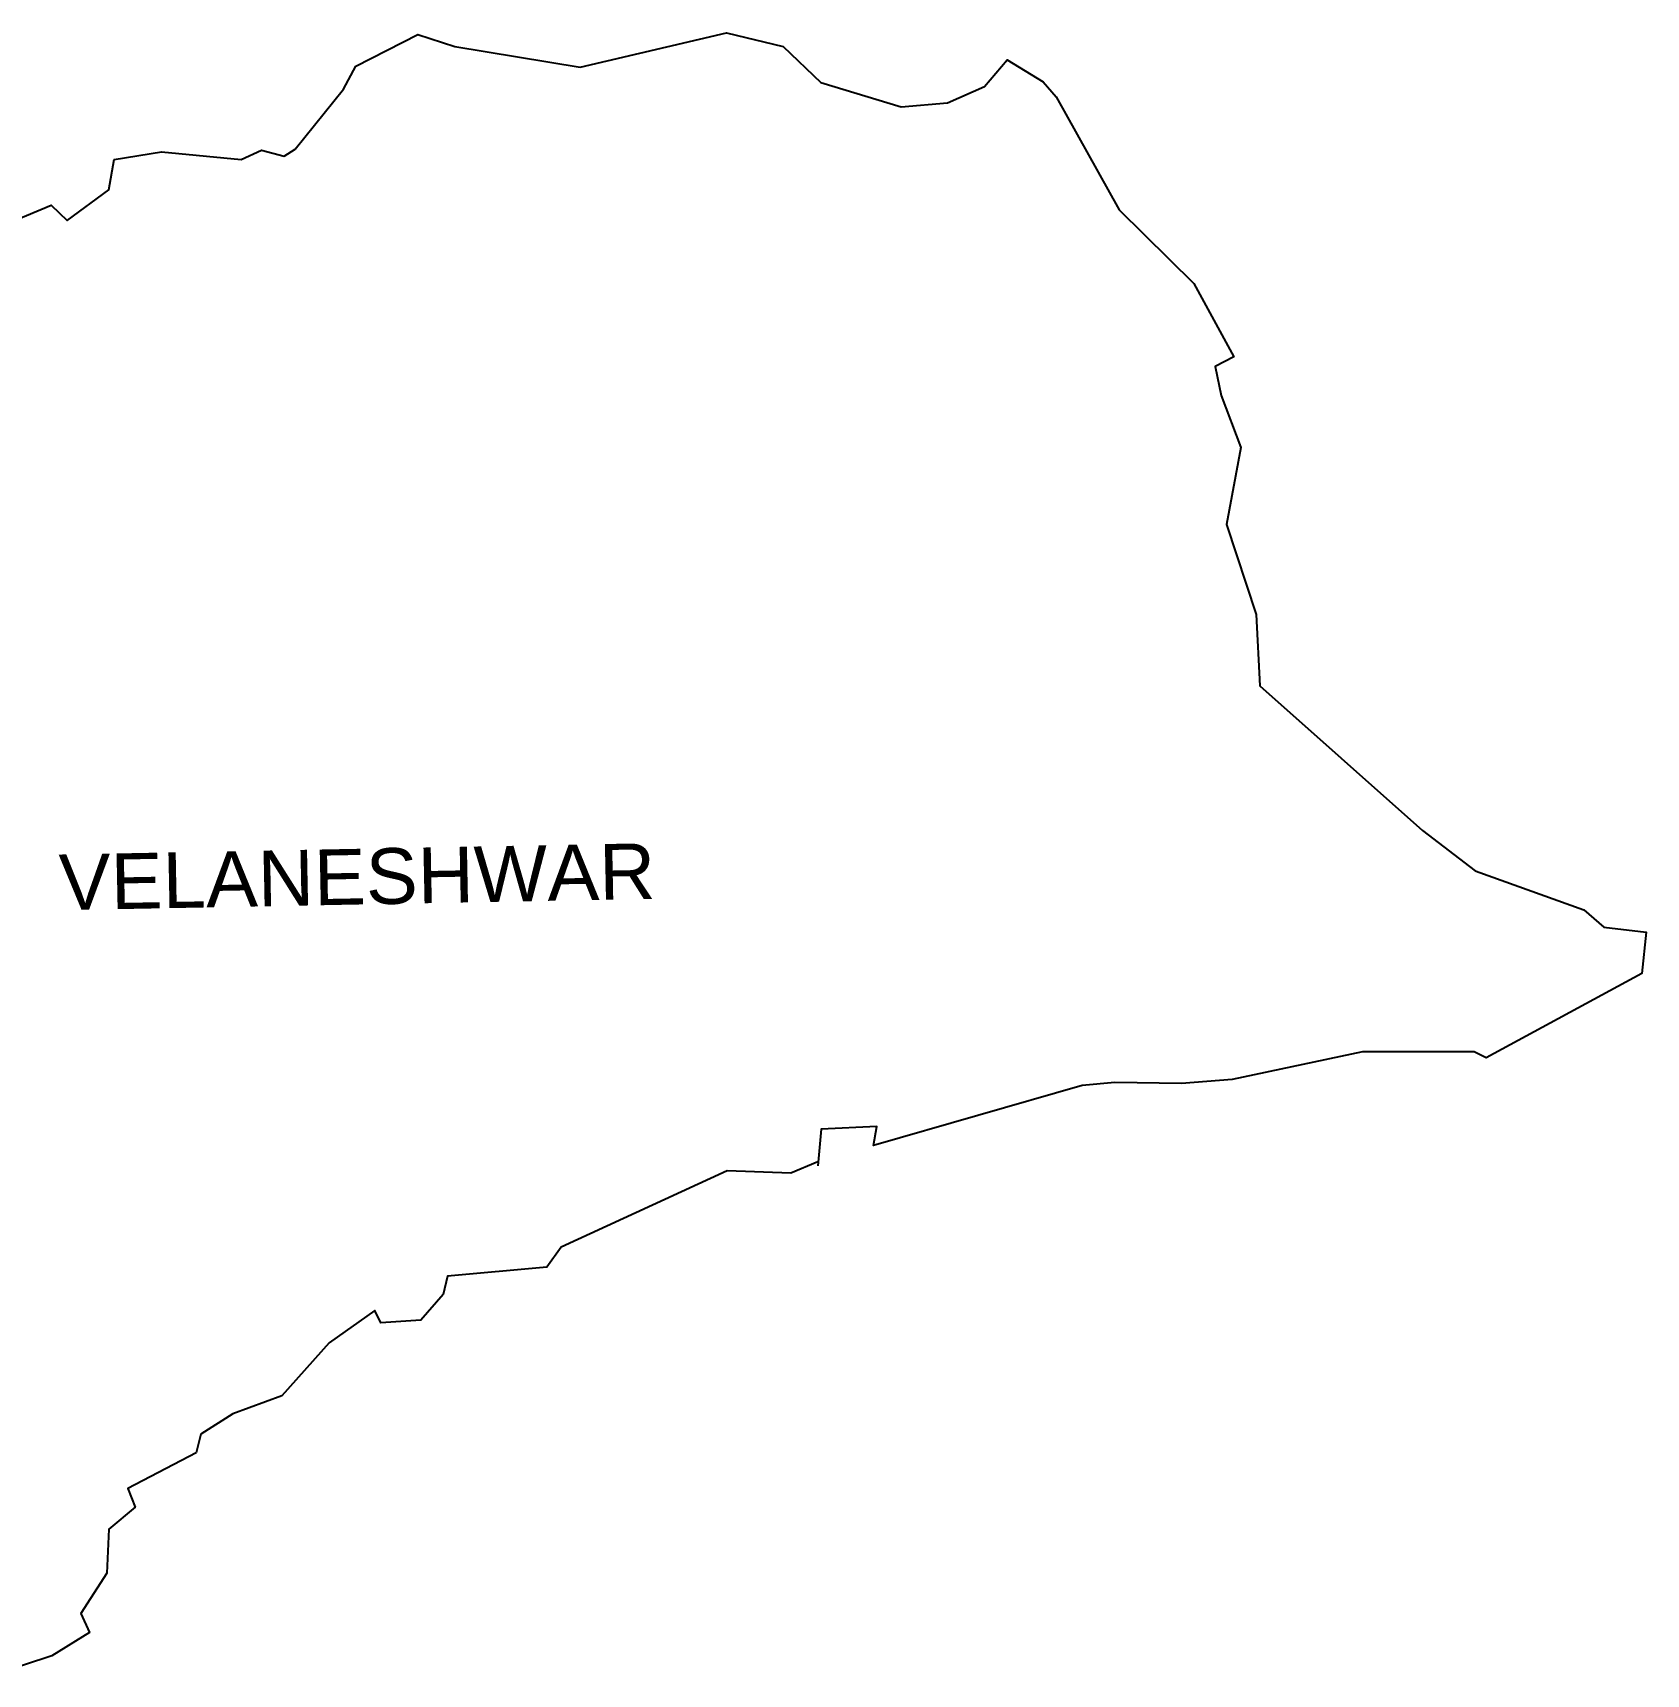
# Model space of a CAD drawing. Header units: metres. Extents: x 308660 to 313706, y 1921237 to 1925003.
# Drawn here: x 310556 to 313706, y 1921799 to 1925003 of the extents above; entities that cross this region are included whole.
import ezdxf

# ---------------------------------------------------------------- set-up
doc = ezdxf.new("R2010")
doc.units = ezdxf.units.M
doc.layers.add('VILLAGE BOUNDRY', color=10, linetype='Continuous')
doc.layers.add('VILLAGE NAME', color=250, linetype='Continuous')
doc.styles.get("Standard").update_dxf_attribs({"font": 'simplex.shx'})

msp = doc.modelspace()

# ---------------------------------------------------------------- linework, layer by layer
at = {"layer": 'VILLAGE BOUNDRY', "color": 3, "flags": 128}
for points in [[(310438.5, 1924602.6), (310591.5, 1924666.8), (310622.3, 1924636.6), (310704.2, 1924696.3), (310714.6, 1924755.9), (310806.7, 1924770.5), (310962.2, 1924755.9), (311002, 1924774.1), (311046.5, 1924762.5), (311067.6, 1924776), (311162, 1924893.3), (311186.4, 1924937.9), (311307.3, 1925000), (311379.9, 1924976.5), (311624.3, 1924936.1), (311910.2, 1925003.1), (312020.6, 1924976.5), (312094.2, 1924906.1), (312251.5, 1924858.6), (312341.8, 1924866.5), (312414.1, 1924898.2), (312458.3, 1924950.2), (312528.8, 1924907.7), (312553.9, 1924878.3), (312677.1, 1924657.4), (312822.8, 1924513.8), (312901, 1924370.2), (312864.7, 1924351.9), (312876, 1924295), (312914.7, 1924193.5), (312886.5, 1924043), (312944.4, 1923867.3), (312951.4, 1923728), (313269, 1923446.1), (313372.1, 1923366.8), (313584.5, 1923290.6), (313623.7, 1923256.9), (313706.1, 1923247.5), (313697.4, 1923166.4), (313393.4, 1923002), (313370.5, 1923013.5), (313152.3, 1923013.4), (312897.9, 1922959.5), (312799, 1922952), (312668.8, 1922953.8), (312604.9, 1922947.9), (312197.5, 1922830.8), (312203.7, 1922867.8), (312095, 1922862.8), (312088.3, 1922791.4)], [(312088.8, 1922798.8), (312036.1, 1922776.9), (311911.5, 1922781.7), (311587.6, 1922632.3), (311559.2, 1922593.2), (311365.5, 1922575.6), (311356.9, 1922539.8), (311313.5, 1922489.9), (311235.1, 1922484.6), (311224.8, 1922506), (311223.7, 1922508.4), (311134, 1922445.6), (311042, 1922341.9), (310946.2, 1922307.3), (310883.9, 1922267), (310874.3, 1922230.8), (310740.8, 1922161.5), (310755.4, 1922124.9), (310703.9, 1922081.6), (310699.8, 1921996.2), (310649.6, 1921917.2), (310666.4, 1921879.9), (310592.7, 1921834.7), (310483.5, 1921798.7)]]:
    msp.add_lwpolyline(points, dxfattribs=at)

# ---------------------------------------------------------------- texts
at = {"layer": 'VILLAGE NAME', "insert": (310605.3, 1923398.8), "char_height": 108.748, "attachment_point": 1, "rotation": 1.1028}
msp.add_mtext_dynamic_manual_height_columns('{\\fArial|b0|i0|c0|p34;VELANESHWAR}', width=1571.314, gutter_width=543.7, heights=[0], dxfattribs=at)

doc.saveas('drawing.dxf')
